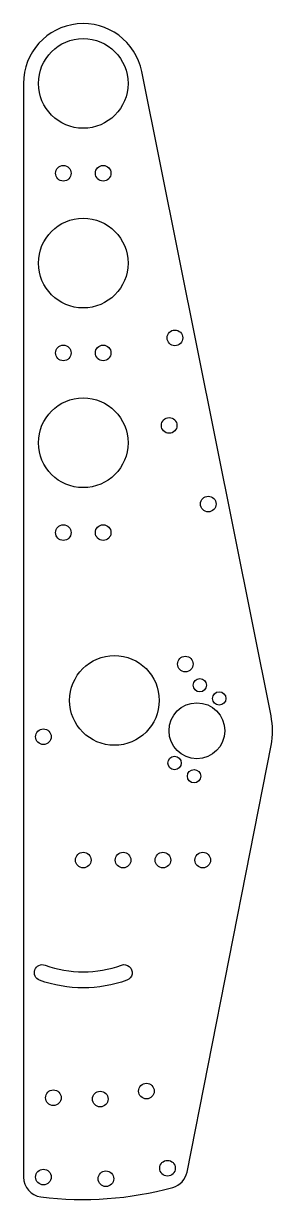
# Model space of a CAD drawing. Header units: inches. Extents: x -0.8 to 2.4, y -4.2 to 10.5.
import ezdxf

# ---------------------------------------------------------------- set-up
doc = ezdxf.new("R2010")
doc.units = ezdxf.units.IN
doc.header["$MEASUREMENT"] = 0

msp = doc.modelspace()

# ---------------------------------------------------------------- linework, layer by layer
at = {"color": 7, "flags": 128}
for points in [[(2.356, 1.807), (0.735, 9.874, 0.905451), (-0.75, 9.726), (-0.75, -3.969, 0.377964), (-0.531, -4.217, 0.098491), (1.123, -4.099, 0.284439), (1.302, -3.906), (2.357, 1.437, 0.098633)], [(-0.479, -1.315, 0.176327), (0.479, -1.315, -1), (0.547, -1.504, -0.176327), (-0.547, -1.504, -1)]]:
    msp.add_lwpolyline(points, format="xyb", close=True, dxfattribs=at)
at = {"color": 7}
for centre, radius in [((0, 9.726), 0.562), ((-0.25, 8.601), 0.098), ((0.25, 8.601), 0.098), ((0, 7.476), 0.562), ((1.15, 6.54), 0.098), ((-0.25, 6.351), 0.098), ((0.25, 6.351), 0.098), ((0, 5.226), 0.562), ((1.078, 5.443), 0.098), ((1.569, 4.459), 0.098), ((-0.25, 4.101), 0.098), ((0.25, 4.101), 0.098), ((0.391, 2), 0.562), ((1.281, 2.455), 0.098), ((1.463, 2.19), 0.0837), ((1.706, 2.025), 0.0837), ((1.426, 1.62), 0.35), ((-0.5, 1.545), 0.098), ((1.146, 1.216), 0.0837), ((1.39, 1.051), 0.0837), ((0, 0), 0.098), ((0.5, 0), 0.098), ((1, 0), 0.098), ((1.5, 0), 0.098), ((0.793, -2.893), 0.098), ((-0.375, -2.976), 0.098), ((0.213, -2.992), 0.098), ((1.057, -3.858), 0.098), ((-0.5, -3.969), 0.098), ((0.284, -3.99), 0.098)]:
    msp.add_circle(centre, radius, dxfattribs=at)

doc.saveas('drawing.dxf')
